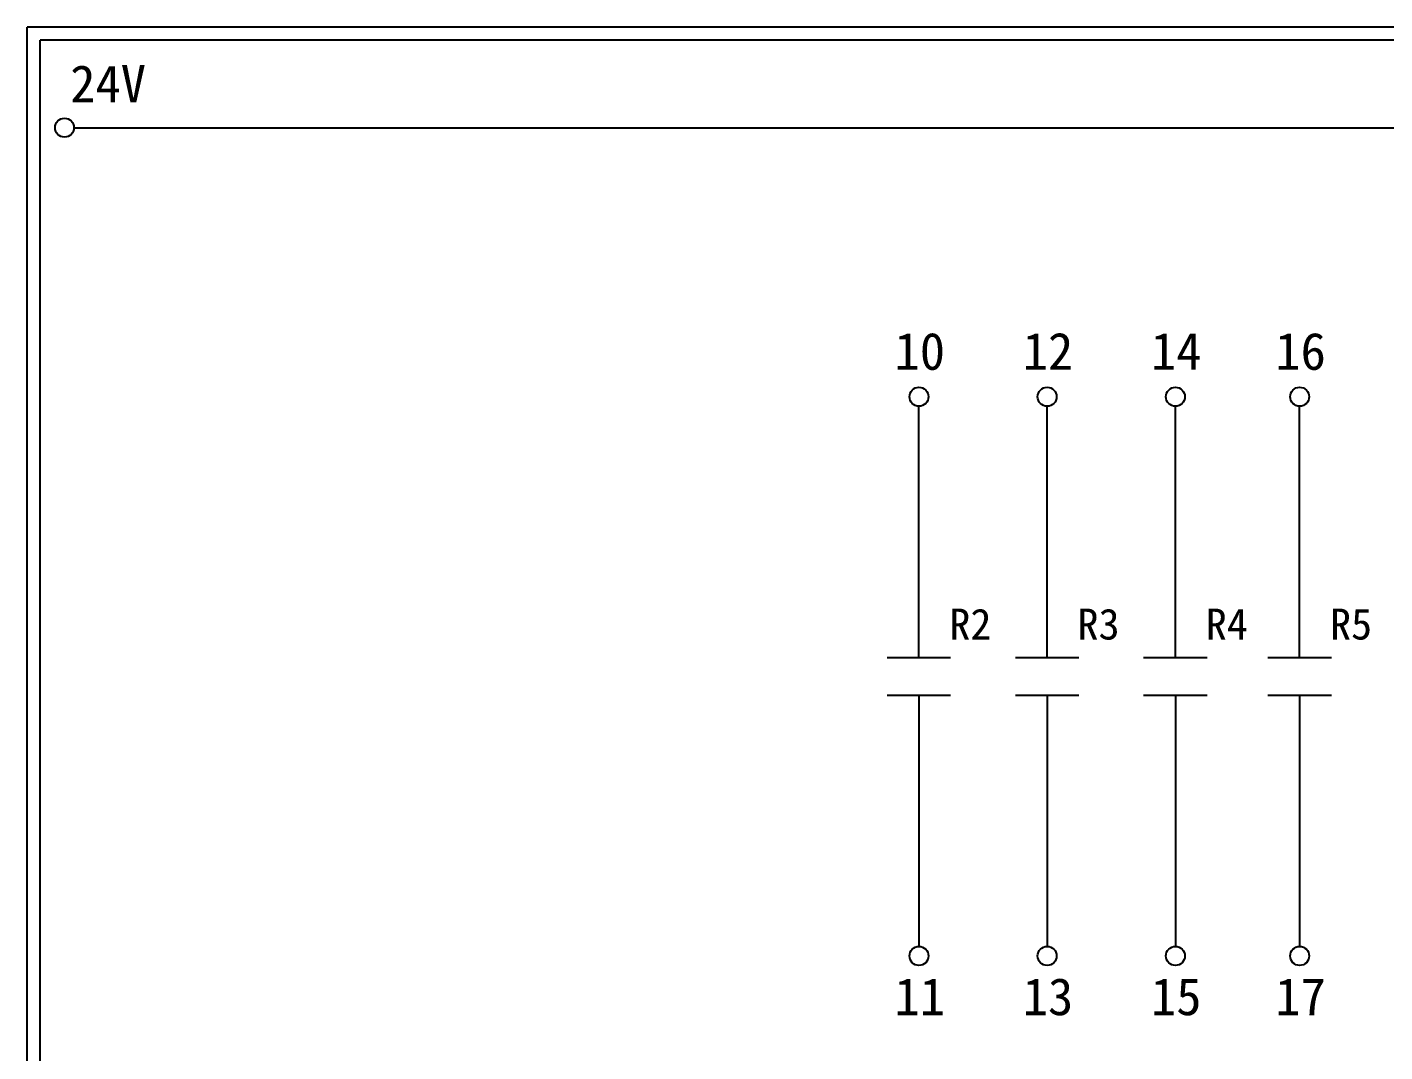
# Model space of a CAD drawing. Extents: x 889 to 1176, y 251 to 455.
# Drawn here: x 889.1 to 1020.6, y 355.8 to 455.2 of the extents above; entities that cross this region are included whole.
import ezdxf

# ---------------------------------------------------------------- set-up
doc = ezdxf.new("R2010")
doc.units = 0
doc.layers.add('圖框層', color=7, linetype='CONTINUOUS')
doc.layers.add('標尺寸層', color=3, linetype='CONTINUOUS')
doc.styles.add('STSL', font='kaiu.ttf')

msp = doc.modelspace()

# ---------------------------------------------------------------- linework, layer by layer
at = {"layer": '圖框層', "color": 7}
for p, q in [((1176.07, 455.16), (889.07, 455.16)), ((889.07, 251.2), (889.07, 455.16)), ((1174.82, 453.91), (890.32, 453.91)), ((890.32, 252.44), (890.32, 453.91))]:
    msp.add_line(p, q, dxfattribs=at)
at = {"layer": '標尺寸層', "color": 7}
for p, q in [((893.61, 445.42), (1171.21, 445.42)), ((975.49, 394.07), (975.49, 418.42)), ((987.91, 394.07), (987.91, 418.42)), ((1000.34, 394.07), (1000.34, 418.42)), ((1012.38, 394.07), (1012.38, 418.42)), ((975.49, 390.4), (975.49, 366.05)), ((987.91, 390.4), (987.91, 366.05)), ((1000.34, 390.4), (1000.34, 366.05)), ((1012.38, 390.4), (1012.38, 366.05))]:
    msp.add_line(p, q, dxfattribs=at)
at = {"layer": '標尺寸層'}
for p, q in [((972.41, 394.07), (978.56, 394.07)), ((984.84, 394.07), (990.99, 394.07)), ((997.26, 394.07), (1003.41, 394.07)), ((1009.31, 394.07), (1015.46, 394.07)), ((972.41, 390.4), (978.56, 390.4)), ((984.84, 390.4), (990.99, 390.4)), ((997.26, 390.4), (1003.41, 390.4)), ((1009.31, 390.4), (1015.46, 390.4))]:
    msp.add_line(p, q, dxfattribs=at)
at = {"layer": '標尺寸層', "color": 7}
for centre in [(892.69, 445.42), (975.49, 419.34), (987.91, 419.34), (1000.34, 419.34), (1012.38, 419.34), (975.49, 365.13), (987.91, 365.13), (1000.34, 365.13), (1012.38, 365.13)]:
    msp.add_circle(centre, 0.92, dxfattribs=at)

# ---------------------------------------------------------------- texts
at = {"layer": '圖框層', "color": 4, "style": 'STSL'}
for s, height, p in [('24V', 3.6, (893.24, 447.88)), ('10', 3.6, (973.12, 421.95)), ('12', 3.6, (985.54, 421.95)), ('14', 3.6, (997.97, 421.95)), ('16', 3.6, (1010.02, 421.95)), ('R2', 3, (978.43, 395.8)), ('R3', 3, (990.85, 395.8)), ('R4', 3, (1003.28, 395.8)), ('R5', 3, (1015.32, 395.8)), ('11', 3.6, (973.12, 359.39)), ('13', 3.6, (985.54, 359.39)), ('15', 3.6, (997.97, 359.39)), ('17', 3.6, (1010.02, 359.39))]:
    msp.add_text(s, height=height, dxfattribs=at).set_placement(p)

doc.saveas('drawing.dxf')
